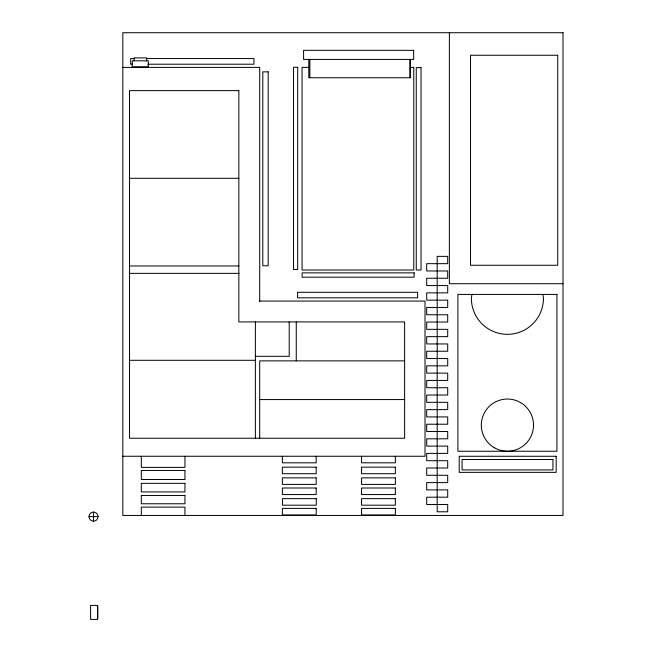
<?xml version="1.0" encoding="UTF-8"?>
<svg xmlns="http://www.w3.org/2000/svg" width="652" height="652" viewBox="0 0 652 652"><rect width="100%" height="100%" fill="white"/><g stroke="black" fill="none" stroke-linecap="round" stroke-linejoin="round"><path stroke-width="0.98" d="M471.885 294.411L471.372 298.282A36.039 36.039 0 0 0 507.419 334.329A36.039 36.039 0 0 0 543.458 298.282L542.945 294.411M88.99 516.62L98.069 516.62A4.54 4.54 0 0 1 91.256 520.549A4.54 4.54 0 0 1 91.256 512.692A4.54 4.54 0 0 1 98.069 516.62M134.687 58.558L130.644 58.558L130.644 64.214L132.666 64.214M146.814 58.558L253.962 58.558L253.962 64.214L147.825 64.214M132.25 66.83L148.338 66.83M122.82 67.392L259.692 67.392L259.692 301.689M309.17 67.392L302.055 67.392L302.055 270.026L413.759 270.026L413.759 67.392L410.711 67.392M129.528 178.298L238.844 178.298M129.528 265.967L238.844 265.967M129.528 273.359L239.137 273.359M563.01 283.726L449.375 283.726L449.375 32.6M259.692 301.069L425.014 301.069L425.014 456.261L122.82 456.261M255.38 356.318L289.203 356.318L289.203 321.925M129.528 360.303L255.38 360.303M404.615 360.874L259.692 360.874L259.692 438.242M259.692 399.562L404.615 399.562M410.499 59.422L410.499 77.743L308.779 77.743L308.779 59.422M409.79 59.422L409.79 77.743M395.365 456.261L395.365 462.814L361.558 462.814L361.558 456.261M316.187 456.261L316.187 462.814L282.381 462.814L282.381 456.261M309.855 59.422L309.855 77.743M296.261 321.925L296.261 360.874M255.38 321.884L255.38 438.242M184.948 456.261L184.948 467.378L141.313 467.378L141.313 456.261M184.948 515.455L184.948 507.109L141.313 507.109L141.313 515.455M148.338 67.629L148.338 60.832L132.25 60.832L132.25 67.629M146.659 60.832L146.659 57.889L134.149 57.889L134.149 60.832M97.735 606.173L97.735 618.658M93.529 512.081L93.529 521.16M563.01 32.722L122.82 32.722L122.82 515.455L563.01 515.455L563.01 32.722M413.653 50.334L303.587 50.334L303.587 59.422L413.653 59.422L413.653 50.334M557.713 55.257L470.524 55.257L470.524 265.258L557.713 265.258L557.713 55.257M297.695 67.262L293.53 67.262L293.53 269.512L297.695 269.512L297.695 67.262M421.021 67.588L416.253 67.588L416.253 269.993L421.021 269.993L421.021 67.588M268.176 71.85L262.813 71.85L262.813 265.772L268.176 265.772L268.176 71.85M238.844 90.628L129.528 90.628L129.528 438.242L404.615 438.242L404.615 321.925L238.844 321.925L238.844 90.628M447.704 256.366L437.199 256.366L437.199 511.796L447.704 511.796L447.704 504.493L426.693 504.493L426.693 497.199L447.704 497.199L447.704 489.897L426.693 489.897L426.693 482.602L447.704 482.602L447.704 475.3L426.693 475.3L426.693 468.006L447.704 468.006L447.704 460.703L426.693 460.703L426.693 453.409L447.704 453.409L447.704 446.115L426.693 446.115L426.693 438.812L447.704 438.812L447.704 431.518L426.693 431.518L426.693 424.216L447.704 424.216L447.704 416.921L426.693 416.921L426.693 409.619L447.704 409.619L447.704 402.325L426.693 402.325L426.693 395.022L447.704 395.022L447.704 387.728L426.693 387.728L426.693 380.434L447.704 380.434L447.704 373.131L426.693 373.131L426.693 365.837L447.704 365.837L447.704 358.535L426.693 358.535L426.693 351.241L447.704 351.241L447.704 343.938L426.693 343.938L426.693 336.644L447.704 336.644L447.704 329.341L426.693 329.341L426.693 322.047L447.704 322.047L447.704 314.753L426.693 314.753L426.693 307.451L447.704 307.451L447.704 300.156L426.693 300.156L426.693 292.854L447.704 292.854L447.704 285.56L426.693 285.56L426.693 278.257L447.704 278.257L447.704 270.963L426.693 270.963L426.693 263.661L447.704 263.661L447.704 256.366M414.126 272.87L302.129 272.87L302.129 277.19L414.126 277.19L414.126 272.87M417.606 292.308L297.565 292.308L297.565 297.817L417.606 297.817L417.606 292.308M556.938 294.411L457.891 294.411L457.891 451.241L556.938 451.241L556.938 294.411M556.172 456.27L459.212 456.27L459.212 472.358L556.172 472.358L556.172 456.27M552.929 459.513L462.081 459.513L462.081 469.937L552.929 469.937L552.929 459.513M316.187 467.15L282.381 467.15L282.381 473.702L316.187 473.702L316.187 467.15M395.365 467.15L361.558 467.15L361.558 473.702L395.365 473.702L395.365 467.15M184.948 470.467L141.313 470.467L141.313 479.513L184.948 479.513L184.948 470.467M316.187 477.859L282.381 477.859L282.381 484.412L316.187 484.412L316.187 477.859M395.365 477.859L361.558 477.859L361.558 484.412L395.365 484.412L395.365 477.859M184.948 483.336L141.313 483.336L141.313 491.918L184.948 491.918L184.948 483.336M316.187 488.006L282.381 488.006L282.381 494.558L316.187 494.558L316.187 488.006M395.365 488.006L361.558 488.006L361.558 494.558L395.365 494.558L395.365 488.006M184.948 495.479L141.313 495.479L141.313 503.776L184.948 503.776L184.948 495.479M316.269 498.641L282.463 498.641L282.463 505.194L316.269 505.194L316.269 498.641M395.365 498.641L361.558 498.641L361.558 505.194L395.365 505.194L395.365 498.641M316.187 508.397L282.381 508.397L282.381 514.95L316.187 514.95L316.187 508.397M395.365 508.397L361.558 508.397L361.558 514.95L395.365 514.95L395.365 508.397M97.588 605.423L90.587 605.423L90.587 619.4L97.588 619.4L97.588 605.423M494.363 447.745A26.096 26.096 0 0 0 533.515 425.137A26.096 26.096 0 0 0 494.363 402.537A26.096 26.096 0 0 0 494.363 447.745"/></g></svg>
